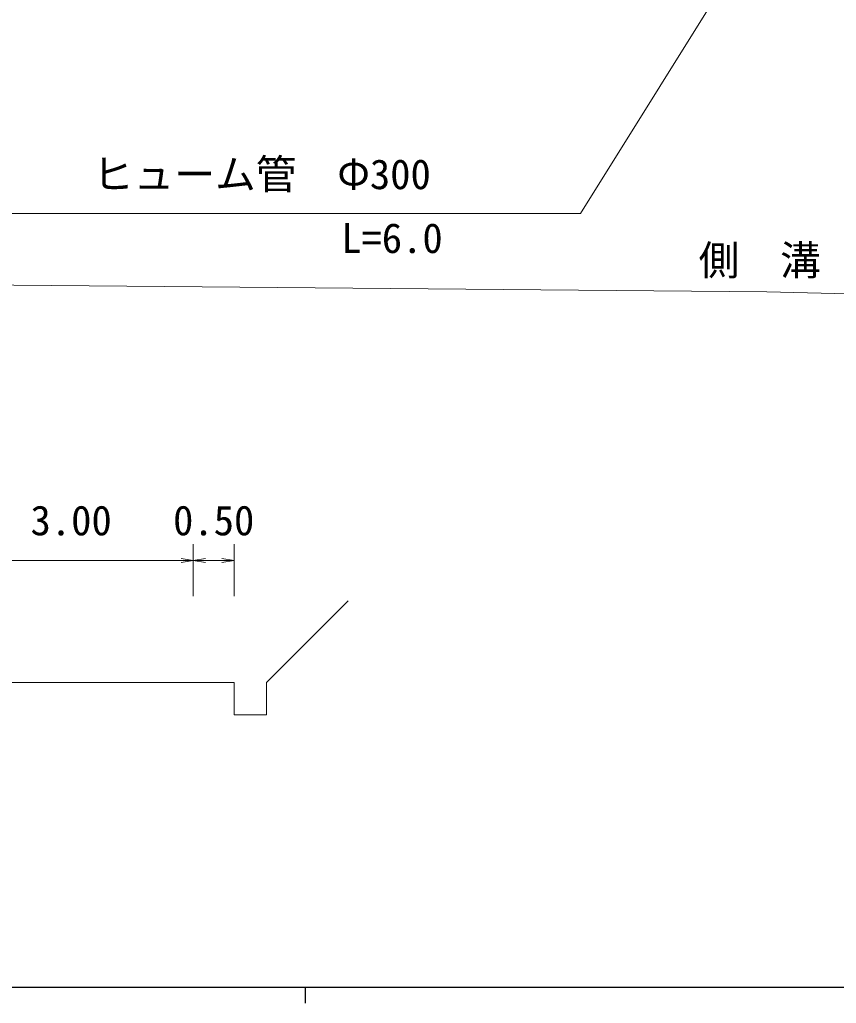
# Model space of a CAD drawing. Units: millimetres on the paper, with parts at other scales. Extents: x 40 to 680, y 20 to 380.
# Drawn here: x 150.5 to 200.6, y 204 to 264.4 of the extents above; entities that cross this region are included whole.
import ezdxf
from ezdxf.enums import TextEntityAlignment as Align

# ---------------------------------------------------------------- set-up
doc = ezdxf.new("R2010")
doc.units = ezdxf.units.MM
for name, color, linetype, lineweight in [('M-BGD', 7, 'Continuous', 13), ('M-STR-HTXT', 7, 'Continuous', 13), ('M-TTL-BAND', 7, 'Continuous', 25)]:
    doc.layers.add(name, color=color, linetype=linetype, lineweight=lineweight)
doc.styles.add('ＭＳ ゴシック', font='')
doc.styles.get('ＭＳ ゴシック').set_extended_font_data('MS Gothic')

# ---------------------------------------------------------------- blocks, each defined once
blk = doc.blocks.new('open_arrow')
at = {"color": 0, "linetype": 'Continuous', "lineweight": -2}
blk.add_lwpolyline([(7.5, 1.25), (0, 0), (7.5, -1.25)], dxfattribs=at)

msp = doc.modelspace()

# ---------------------------------------------------------------- linework, layer by layer
at = {"layer": 'M-BGD'}
for p, q in [((161.145, 228.99), (161.145, 232.165)), ((163.645, 228.99), (163.645, 232.165)), ((146.145, 231.165), (161.145, 231.165)), ((161.145, 231.165), (163.645, 231.165)), ((165.645, 223.694), (170.645, 228.694)), ((143.645, 223.694), (163.645, 223.694)), ((163.645, 223.694), (163.645, 221.694)), ((165.645, 223.694), (165.645, 221.694)), ((163.645, 221.694), (165.645, 221.694))]:
    msp.add_line(p, q, dxfattribs=at)
at = {"layer": 'M-STR-HTXT'}
for points in [[(149.444, 252.451), (184.903, 252.451), (209.049, 291.106)], [(127.015, 248.265), (196.349, 247.657), (202.186, 247.511), (207.001, 246.928), (213.568, 246.344), (267.267, 239.632), (280.677, 238.386), (289.739, 238.026), (293.825, 238.61), (296.889, 239.632), (300.683, 242.112), (304.039, 246.052), (332.94, 288.489)]]:
    msp.add_lwpolyline(points, dxfattribs=at)
at = {"layer": 'M-TTL-BAND'}
for p, q in [((40, 205), (579, 205)), ((168, 205), (168, 204))]:
    msp.add_line(p, q, dxfattribs=at)

# ---------------------------------------------------------------- block references
at = {"layer": 'M-BGD', "xscale": 0.1, "yscale": 0.1, "rotation": 180}
for p in [(161.145, 231.165), (163.645, 231.165)]:
    msp.add_blockref('open_arrow', p, dxfattribs=at)
at = {"layer": 'M-BGD', "xscale": 0.1, "yscale": 0.1}
msp.add_blockref('open_arrow', (161.145, 231.165), dxfattribs=at)

# ---------------------------------------------------------------- texts
at = {"layer": 'M-BGD', "style": 'ＭＳ ゴシック'}
for s, p in [('3.00', (153.645, 232.165)), ('0.50', (162.395, 232.165))]:
    msp.add_text(s, height=1.833, dxfattribs=at).set_placement(p, align=Align.BOTTOM_CENTER)
at = {"layer": 'M-STR-HTXT', "style": 'ＭＳ ゴシック'}
for s, p in [('ヒューム管\u3000Φ300', (165.351, 253.405)), ('L=6.0', (173.337, 249.485)), ('側\u3000溝', (195.913, 248.126))]:
    msp.add_text(s, height=1.833, dxfattribs=at).set_placement(p, align=Align.BOTTOM_CENTER)

doc.saveas('drawing.dxf')
